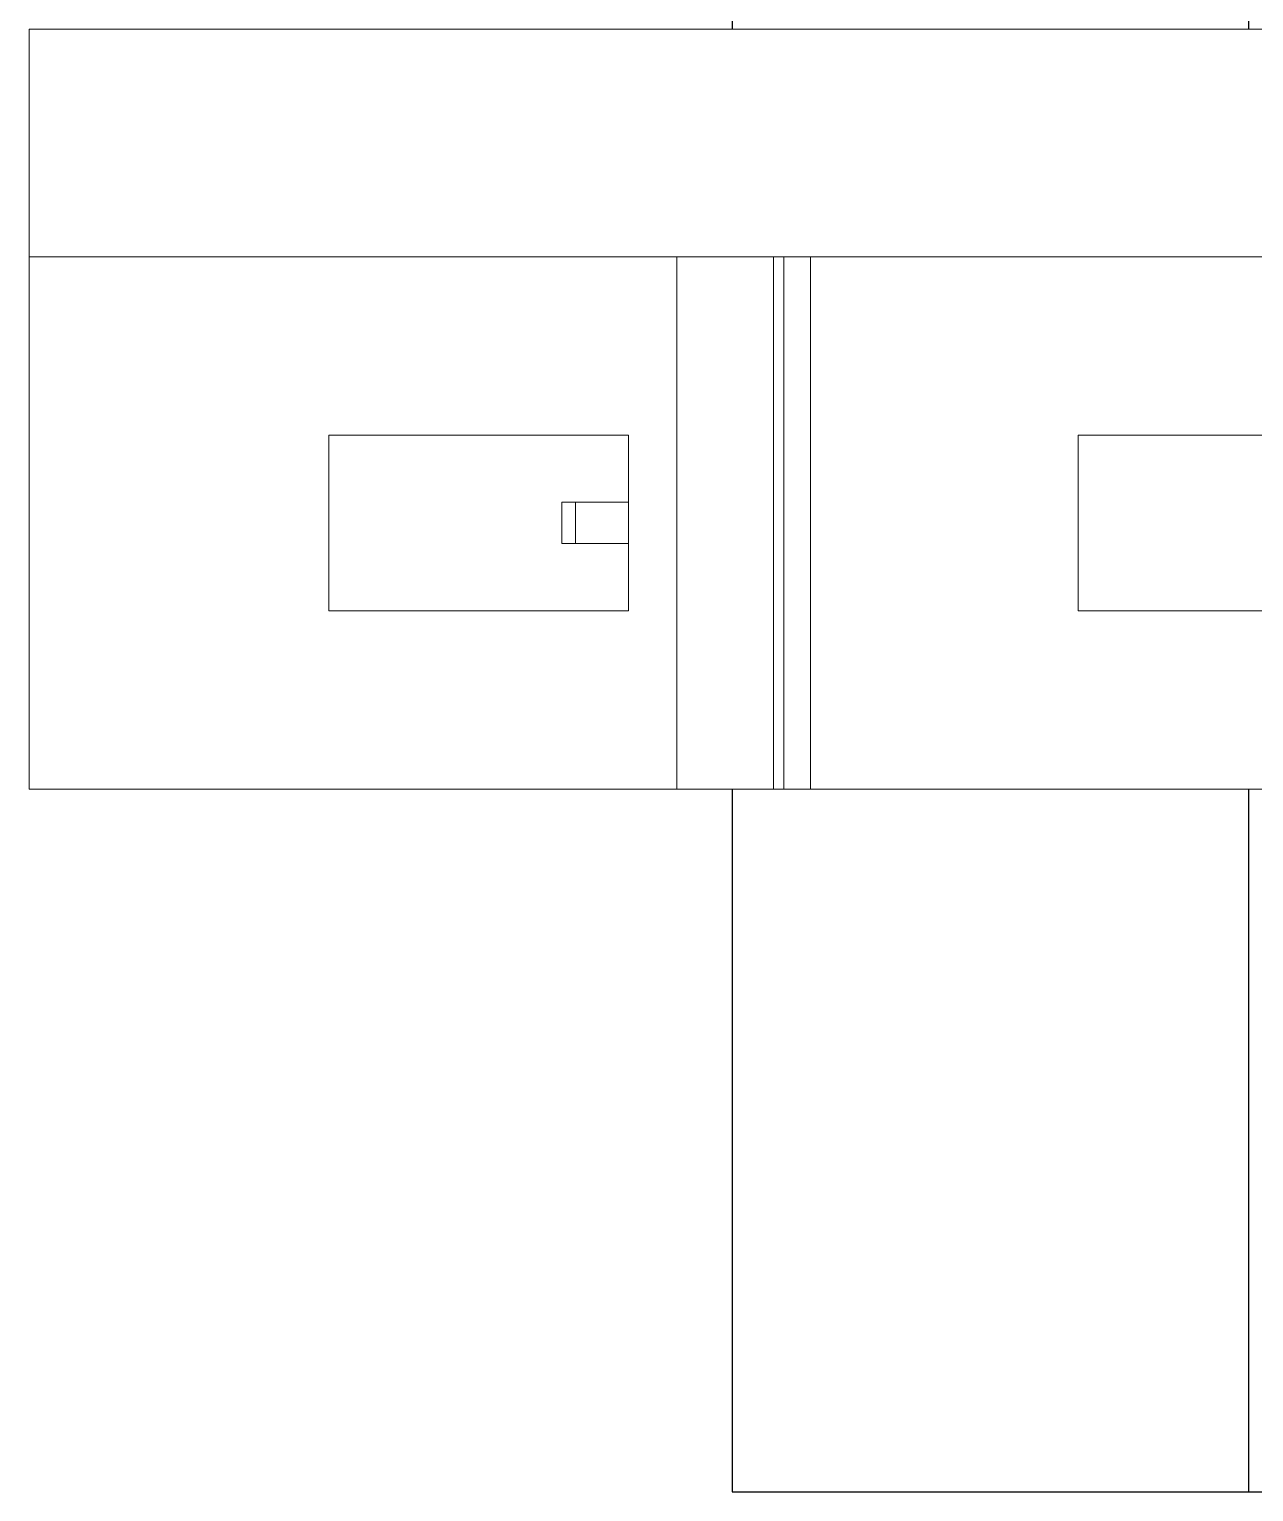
# Model space of a CAD drawing. Header units: millimetres. Extents: x 2936 to 53953, y 1541 to 47526.
# Drawn here: x 47534.71 to 47546.56, y 45485.62 to 45499.77 of the extents above; entities that cross this region are included whole.
import ezdxf

# ---------------------------------------------------------------- set-up
doc = ezdxf.new("R2010")
doc.units = ezdxf.units.MM
doc.set_wipeout_variables(frame=1)
doc.layers.add('004-PI-DIN Šina', color=3, linetype='Continuous')
doc.layers.add('SI-ORMAR-Oprema', color=30, linetype='Continuous', lineweight=5)

# ---------------------------------------------------------------- blocks, each defined once
blk = doc.blocks.new('*U823')
at = {"layer": '004-PI-DIN Šina'}
blk.add_lwpolyline([(870, -17.5), (870, 17.5), (0, 17.5), (0, -17.5)], close=True, dxfattribs=at)
blk.add_lwpolyline([(0, 12.5), (870, 12.5)], dxfattribs=at)
blk = doc.blocks.new('*U93')
blk.add_wipeout([(-24.3, -7.35), (24.3, -7.35), (24.3, 0), (-24.3, 0)])
at = {"layer": 'SI-ORMAR-Oprema'}
for p, q in [((-18.035, 0), (-24.3, 0)), ((-18.035, 0), (-18.035, -5.15)), ((-17.098, 0), (-18.035, 0)), ((-17.098, 0), (-17.098, -5.15)), ((-16.998, 0), (-17.098, 0)), ((-16.998, -5.15), (-16.998, 0)), ((-16.74, 0), (-16.998, 0)), ((-16.74, -5.15), (-16.74, 0)), ((-9.718, 0), (-16.74, 0)), ((-24.3, -7.35), (-24.3, 0)), ((-21.4, -1.725), (-21.4, -3.425)), ((-18.5, -1.725), (-21.4, -1.725)), ((-18.5, -2.375), (-18.5, -1.725)), ((-14.15, -1.725), (-14.15, -3.425)), ((-11.45, -1.725), (-14.15, -1.725)), ((-19.015, -2.375), (-19.145, -2.375)), ((-19.145, -2.375), (-19.145, -2.775)), ((-19.015, -2.375), (-18.5, -2.375)), ((-19.015, -2.775), (-19.015, -2.375)), ((-18.5, -2.775), (-18.5, -2.375)), ((-19.015, -2.775), (-19.145, -2.775)), ((-19.015, -2.775), (-18.5, -2.775)), ((-18.5, -3.425), (-18.5, -2.775)), ((-21.4, -3.425), (-18.5, -3.425)), ((-14.15, -3.425), (-11.45, -3.425)), ((-18.035, -5.15), (-24.3, -5.15)), ((-17.098, -5.15), (-18.035, -5.15)), ((-16.998, -5.15), (-17.098, -5.15)), ((-16.74, -5.15), (-16.998, -5.15)), ((-9.718, -5.15), (-16.74, -5.15)), ((24.3, -7.35), (-24.3, -7.35))]:
    blk.add_line(p, q, dxfattribs=at)

msp = doc.modelspace()

# ---------------------------------------------------------------- block references
at = {"layer": '004-PI-DIN Šina', "rotation": 89.99999999999999}
msp.add_blockref('*U823', (47559.01, 45485.623), dxfattribs=at)

# ---------------------------------------------------------------- next in the draw order: block references
at = {"layer": 'SI-ORMAR-Oprema', "xscale": -1, "rotation": 180.0000000001201}
msp.add_blockref('*U93', (47559.01, 45492.418), dxfattribs=at)

doc.saveas('drawing.dxf')
